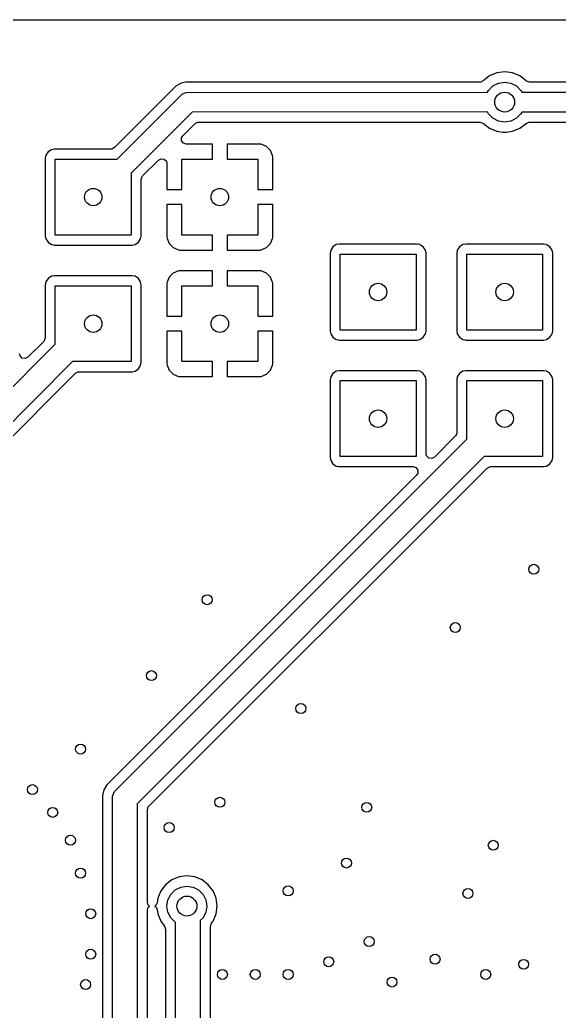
# Model space of a CAD drawing. Extents: x 5.29 to 6.87, y -4.43 to -2.85.
# Drawn here: x 5.773 to 6.199, y -3.637 to -2.854 of the extents above; entities that cross this region are included whole.
import ezdxf

# ---------------------------------------------------------------- set-up
doc = ezdxf.new("R2010")
doc.units = 0
doc.header["$MEASUREMENT"] = 0
doc.layers.add('BLACK', color=7, linetype='CONTINUOUS')

msp = doc.modelspace()

# ---------------------------------------------------------------- linework, layer by layer
at = {"layer": 'BLACK', "linetype": 'CONTINUOUS'}
for p, q in [((5.29441, -2.8535), (6.86661, -2.8535)), ((6.14934, -2.89547), (6.14359, -2.89785)), ((6.15551, -2.89466), (6.14934, -2.89547)), ((6.14934, -2.89547), (6.14934, -2.89547)), ((6.16168, -2.89547), (6.15551, -2.89466)), ((6.15551, -2.89466), (6.15551, -2.89466)), ((6.16743, -2.89785), (6.16168, -2.89547)), ((6.16168, -2.89547), (6.16168, -2.89547)), ((5.89943, -2.90381), (5.89583, -2.90589)), ((5.90098, -2.90339), (5.89943, -2.90381)), ((5.90344, -2.90274), (5.90098, -2.90339)), ((5.90759, -2.90274), (5.90344, -2.90274)), ((6.13594, -2.90274), (5.90759, -2.90274)), ((6.13655, -2.90269), (6.13594, -2.90274)), ((6.13841, -2.90174), (6.13655, -2.90269)), ((6.13845, -2.9018), (6.13841, -2.90174)), ((6.14359, -2.89785), (6.13845, -2.9018)), ((6.14359, -2.89785), (6.14359, -2.89785)), ((6.14626, -2.90576), (6.15065, -2.90353)), ((6.15065, -2.90353), (6.15551, -2.90276)), ((6.15551, -2.90276), (6.16038, -2.90353)), ((6.16038, -2.90353), (6.16477, -2.90576)), ((6.17245, -2.9017), (6.16743, -2.89785)), ((6.17279, -2.90199), (6.17245, -2.9017)), ((6.17508, -2.90274), (6.17279, -2.90199)), ((6.33594, -2.90274), (6.17508, -2.90274)), ((5.89583, -2.90589), (5.84725, -2.95447)), ((5.89994, -2.91294), (5.90114, -2.91196)), ((5.90114, -2.91196), (5.90398, -2.91078)), ((5.90398, -2.91078), (6.14206, -2.91064)), ((6.14206, -2.91064), (6.14277, -2.90925)), ((6.14277, -2.90925), (6.14626, -2.90576)), ((6.16477, -2.90576), (6.16825, -2.90925)), ((6.16825, -2.90925), (6.16903, -2.91077)), ((6.16903, -2.91077), (6.34206, -2.91064)), ((5.84952, -2.9635), (5.89994, -2.91294)), ((5.90857, -2.92638), (5.86051, -2.97457)), ((6.14199, -2.92624), (5.90857, -2.92638)), ((6.14277, -2.92776), (6.14199, -2.92624)), ((6.14626, -2.93124), (6.14277, -2.92776)), ((6.16825, -2.92776), (6.16477, -2.93124)), ((6.16896, -2.92637), (6.16825, -2.92776)), ((6.342, -2.92624), (6.16896, -2.92637)), ((5.90128, -2.94504), (5.9109, -2.93541)), ((5.9109, -2.93541), (5.91305, -2.93432)), ((5.91305, -2.93432), (5.91366, -2.93427)), ((5.91366, -2.93427), (6.13594, -2.93427)), ((6.13594, -2.93427), (6.13823, -2.93502)), ((6.13823, -2.93502), (6.13857, -2.9353)), ((6.13857, -2.9353), (6.13865, -2.93537)), ((6.13865, -2.93537), (6.13865, -2.93537)), ((6.13865, -2.93537), (6.14359, -2.93915)), ((6.15065, -2.93348), (6.14626, -2.93124)), ((6.15551, -2.93425), (6.15065, -2.93348)), ((6.16038, -2.93348), (6.15551, -2.93425)), ((6.16477, -2.93124), (6.16038, -2.93348)), ((6.16743, -2.93915), (6.17237, -2.93537)), ((6.17237, -2.93537), (6.17258, -2.93521)), ((6.17237, -2.93537), (6.17237, -2.93537)), ((6.17258, -2.93521), (6.17262, -2.93526)), ((6.17262, -2.93526), (6.17447, -2.93432)), ((6.17447, -2.93432), (6.17508, -2.93427)), ((6.17508, -2.93427), (6.33594, -2.93427)), ((6.14359, -2.93915), (6.14934, -2.94154)), ((6.14934, -2.94154), (6.15397, -2.94215)), ((6.15397, -2.94215), (6.15551, -2.94235)), ((6.15551, -2.94235), (6.15675, -2.94219)), ((6.15551, -2.94235), (6.15551, -2.94235)), ((6.15551, -2.94235), (6.15551, -2.94235)), ((6.15675, -2.94219), (6.16168, -2.94154)), ((6.16168, -2.94154), (6.16743, -2.93915)), ((5.90032, -2.94659), (5.90128, -2.94504)), ((5.90032, -2.949), (5.90032, -2.94659)), ((5.90174, -2.95095), (5.90032, -2.949)), ((5.90403, -2.95169), (5.90174, -2.95095)), ((5.92461, -2.95169), (5.90403, -2.95169)), ((5.92461, -2.9635), (5.92461, -2.95169)), ((5.92461, -2.95169), (5.92461, -2.95169)), ((5.93642, -2.95169), (5.93642, -2.9635)), ((5.96228, -2.95169), (5.93642, -2.95169)), ((5.93642, -2.95169), (5.93642, -2.95169)), ((5.96326, -2.95181), (5.96228, -2.95169)), ((5.9673, -2.95359), (5.96326, -2.95181)), ((5.79482, -2.95781), (5.79308, -2.96042)), ((5.79743, -2.95607), (5.79482, -2.95781)), ((5.79482, -2.95781), (5.79482, -2.95781)), ((5.79973, -2.95561), (5.79743, -2.95607)), ((5.79743, -2.95607), (5.79743, -2.95607)), ((5.84449, -2.95561), (5.79973, -2.95561)), ((5.79973, -2.95561), (5.79973, -2.95561)), ((5.79973, -2.95561), (5.79973, -2.95561)), ((5.8451, -2.95556), (5.84449, -2.95561)), ((5.84725, -2.95447), (5.8451, -2.95556)), ((5.97042, -2.95671), (5.9673, -2.95359)), ((5.97221, -2.96075), (5.97042, -2.95671)), ((5.79308, -2.96042), (5.79262, -2.96273)), ((5.79262, -2.96273), (5.79262, -2.96273)), ((5.79262, -2.96273), (5.79262, -3.02428)), ((5.79308, -2.96042), (5.79308, -2.96042)), ((5.80051, -3.0235), (5.80051, -2.9635)), ((5.80051, -2.9635), (5.84952, -2.9635)), ((5.86955, -2.97677), (5.88205, -2.96427)), ((5.88205, -2.96427), (5.88419, -2.96317)), ((5.88419, -2.96317), (5.88657, -2.96355)), ((5.88657, -2.96355), (5.88828, -2.96525)), ((5.88828, -2.96525), (5.8887, -2.96702)), ((5.8887, -2.96702), (5.8887, -2.9876)), ((5.90051, -2.9876), (5.90051, -2.9635)), ((5.90051, -2.9635), (5.92461, -2.9635)), ((5.93642, -2.9635), (5.96051, -2.9635)), ((5.96051, -2.9635), (5.96051, -2.9876)), ((5.97232, -2.96174), (5.97221, -2.96075)), ((5.97232, -2.9876), (5.97232, -2.96174)), ((5.97232, -2.96174), (5.97232, -2.96174)), ((5.86051, -2.97457), (5.86051, -3.0235)), ((5.86841, -2.97952), (5.86915, -2.97723)), ((5.86841, -3.02428), (5.86841, -2.97952)), ((5.86915, -2.97723), (5.86955, -2.97677)), ((5.8887, -2.9876), (5.8887, -2.9876)), ((5.8887, -2.9876), (5.90051, -2.9876)), ((5.96051, -2.9876), (5.97232, -2.9876)), ((5.97232, -2.9876), (5.97232, -2.9876)), ((5.8887, -2.99941), (5.8887, -2.99941)), ((5.8887, -2.99941), (5.8887, -3.02527)), ((5.90051, -2.99941), (5.8887, -2.99941)), ((5.90051, -3.0235), (5.90051, -2.99941)), ((5.97232, -2.99941), (5.96051, -2.99941)), ((5.96051, -2.99941), (5.96051, -3.0235)), ((5.97232, -3.02527), (5.97232, -2.99941)), ((5.97232, -2.99941), (5.97232, -2.99941)), ((5.79262, -3.02428), (5.79262, -3.02428)), ((5.79262, -3.02428), (5.79308, -3.02658)), ((5.79308, -3.02658), (5.79308, -3.02658)), ((5.79308, -3.02658), (5.79482, -3.02919)), ((5.79482, -3.02919), (5.79743, -3.03094)), ((5.86051, -3.0235), (5.80051, -3.0235)), ((5.86359, -3.03094), (5.8662, -3.02919)), ((5.8662, -3.02919), (5.86795, -3.02658)), ((5.86795, -3.02658), (5.86841, -3.02428)), ((5.8887, -3.02527), (5.88882, -3.02625)), ((5.88882, -3.02625), (5.8906, -3.03029)), ((5.92461, -3.0235), (5.90051, -3.0235)), ((5.92461, -3.03531), (5.92461, -3.0235)), ((5.96051, -3.0235), (5.93642, -3.0235)), ((5.93642, -3.0235), (5.93642, -3.03531)), ((5.97042, -3.03029), (5.97221, -3.02625)), ((5.97221, -3.02625), (5.97232, -3.02527)), ((5.97232, -3.02527), (5.97232, -3.02527)), ((5.79743, -3.03094), (5.79918, -3.03129)), ((5.79918, -3.03129), (5.79973, -3.0314)), ((5.79973, -3.0314), (5.79973, -3.0314)), ((5.79973, -3.0314), (5.79973, -3.0314)), ((5.79973, -3.0314), (5.79973, -3.0314)), ((5.79973, -3.0314), (5.86129, -3.0314)), ((5.86129, -3.0314), (5.86359, -3.03094)), ((5.86129, -3.0314), (5.86129, -3.0314)), ((5.8906, -3.03029), (5.89372, -3.03342)), ((5.89372, -3.03342), (5.89776, -3.0352)), ((5.89776, -3.0352), (5.89875, -3.03531)), ((5.89875, -3.03531), (5.92461, -3.03531)), ((5.92461, -3.03531), (5.92461, -3.03531)), ((5.93642, -3.03531), (5.93642, -3.03531)), ((5.93642, -3.03531), (5.96228, -3.03531)), ((5.96228, -3.03531), (5.96326, -3.0352)), ((5.96228, -3.03531), (5.96228, -3.03531)), ((5.96326, -3.0352), (5.9673, -3.03342)), ((5.9673, -3.03342), (5.97042, -3.03029)), ((6.01808, -3.03542), (6.01762, -3.03773)), ((6.01762, -3.03773), (6.01762, -3.03773)), ((6.01762, -3.03773), (6.01762, -3.09928)), ((6.01982, -3.03281), (6.01808, -3.03542)), ((6.01808, -3.03542), (6.01808, -3.03542)), ((6.02243, -3.03107), (6.01982, -3.03281)), ((6.01982, -3.03281), (6.01982, -3.03281)), ((6.02473, -3.03061), (6.02243, -3.03107)), ((6.02243, -3.03107), (6.02243, -3.03107)), ((6.08629, -3.03061), (6.02473, -3.03061)), ((6.02473, -3.03061), (6.02473, -3.03061)), ((6.02473, -3.03061), (6.02473, -3.03061)), ((6.08859, -3.03107), (6.08629, -3.03061)), ((6.08629, -3.03061), (6.08629, -3.03061)), ((6.08908, -3.0314), (6.08859, -3.03107)), ((6.08859, -3.03107), (6.08859, -3.03107)), ((6.08859, -3.03107), (6.08859, -3.03107)), ((6.08859, -3.03107), (6.08859, -3.03107)), ((6.0912, -3.03281), (6.08908, -3.0314)), ((6.09295, -3.03542), (6.0912, -3.03281)), ((6.09341, -3.03773), (6.09295, -3.03542)), ((6.09341, -3.09928), (6.09341, -3.03773)), ((6.09341, -3.03773), (6.09341, -3.03773)), ((6.11808, -3.03542), (6.11762, -3.03773)), ((6.11762, -3.03773), (6.11762, -3.03773)), ((6.11762, -3.03773), (6.11762, -3.09928)), ((6.11982, -3.03281), (6.11808, -3.03542)), ((6.11808, -3.03542), (6.11808, -3.03542)), ((6.12243, -3.03107), (6.11982, -3.03281)), ((6.11982, -3.03281), (6.11982, -3.03281)), ((6.12473, -3.03061), (6.12243, -3.03107)), ((6.12243, -3.03107), (6.12243, -3.03107)), ((6.18629, -3.03061), (6.12473, -3.03061)), ((6.12473, -3.03061), (6.12473, -3.03061)), ((6.12473, -3.03061), (6.12473, -3.03061)), ((6.18859, -3.03107), (6.18629, -3.03061)), ((6.18629, -3.03061), (6.18629, -3.03061)), ((6.18908, -3.0314), (6.18859, -3.03107)), ((6.18859, -3.03107), (6.18859, -3.03107)), ((6.18859, -3.03107), (6.18859, -3.03107)), ((6.18859, -3.03107), (6.18859, -3.03107)), ((6.1912, -3.03281), (6.18908, -3.0314)), ((6.19295, -3.03542), (6.1912, -3.03281)), ((6.19341, -3.03773), (6.19295, -3.03542)), ((6.19341, -3.09928), (6.19341, -3.03773)), ((6.19341, -3.03773), (6.19341, -3.03773)), ((6.02551, -3.0985), (6.02551, -3.0385)), ((6.02551, -3.0385), (6.08551, -3.0385)), ((6.08551, -3.0385), (6.08551, -3.0985)), ((6.12551, -3.0985), (6.12551, -3.0385)), ((6.12551, -3.0385), (6.18551, -3.0385)), ((6.18551, -3.0385), (6.18551, -3.0985)), ((5.89372, -3.05359), (5.8906, -3.05671)), ((5.89776, -3.05181), (5.89372, -3.05359)), ((5.89875, -3.05169), (5.89776, -3.05181)), ((5.92461, -3.05169), (5.89875, -3.05169)), ((5.89875, -3.05169), (5.89875, -3.05169)), ((5.92461, -3.0635), (5.92461, -3.05169)), ((5.92461, -3.05169), (5.92461, -3.05169)), ((5.93642, -3.05169), (5.93642, -3.0635)), ((5.96228, -3.05169), (5.93642, -3.05169)), ((5.93642, -3.05169), (5.93642, -3.05169)), ((5.96326, -3.05181), (5.96228, -3.05169)), ((5.9673, -3.05359), (5.96326, -3.05181)), ((5.97042, -3.05671), (5.9673, -3.05359)), ((5.79308, -3.06042), (5.79262, -3.06273)), ((5.79482, -3.05781), (5.79308, -3.06042)), ((5.79308, -3.06042), (5.79308, -3.06042)), ((5.79743, -3.05607), (5.79482, -3.05781)), ((5.79482, -3.05781), (5.79482, -3.05781)), ((5.79973, -3.05561), (5.79743, -3.05607)), ((5.79743, -3.05607), (5.79743, -3.05607)), ((5.86129, -3.05561), (5.79973, -3.05561)), ((5.79973, -3.05561), (5.79973, -3.05561)), ((5.79973, -3.05561), (5.79973, -3.05561)), ((5.86359, -3.05607), (5.86129, -3.05561)), ((5.86129, -3.05561), (5.86129, -3.05561)), ((5.8662, -3.05781), (5.86359, -3.05607)), ((5.86359, -3.05607), (5.86359, -3.05607)), ((5.86359, -3.05607), (5.86359, -3.05607)), ((5.86359, -3.05607), (5.86359, -3.05607)), ((5.86795, -3.06042), (5.8662, -3.05781)), ((5.8662, -3.05781), (5.8662, -3.05781)), ((5.86821, -3.06174), (5.86795, -3.06042)), ((5.88882, -3.06075), (5.8887, -3.06174)), ((5.8906, -3.05671), (5.88882, -3.06075)), ((5.97221, -3.06075), (5.97042, -3.05671)), ((5.97232, -3.06174), (5.97221, -3.06075)), ((5.79262, -3.06273), (5.79262, -3.06273)), ((5.79262, -3.06273), (5.79262, -3.1047)), ((5.80051, -3.10963), (5.80051, -3.0635)), ((5.80051, -3.0635), (5.86051, -3.0635)), ((5.86051, -3.0635), (5.86051, -3.1235)), ((5.86841, -3.06273), (5.86821, -3.06174)), ((5.86841, -3.12428), (5.86841, -3.06273)), ((5.8887, -3.06174), (5.8887, -3.0876)), ((5.90051, -3.0876), (5.90051, -3.0635)), ((5.90051, -3.0635), (5.92461, -3.0635)), ((5.93642, -3.0635), (5.96051, -3.0635)), ((5.96051, -3.0635), (5.96051, -3.0876)), ((5.97232, -3.0876), (5.97232, -3.06174)), ((5.97232, -3.06174), (5.97232, -3.06174)), ((5.8887, -3.0876), (5.8887, -3.0876)), ((5.8887, -3.0876), (5.90051, -3.0876)), ((5.96051, -3.0876), (5.97232, -3.0876)), ((5.97232, -3.0876), (5.97232, -3.0876)), ((5.8887, -3.09941), (5.8887, -3.09941)), ((5.8887, -3.09941), (5.8887, -3.12527)), ((5.90051, -3.09941), (5.8887, -3.09941)), ((5.90051, -3.1235), (5.90051, -3.09941)), ((5.97232, -3.09941), (5.96051, -3.09941)), ((5.96051, -3.09941), (5.96051, -3.1235)), ((5.97232, -3.12527), (5.97232, -3.09941)), ((5.97232, -3.09941), (5.97232, -3.09941)), ((6.01762, -3.09928), (6.01762, -3.09928)), ((6.01762, -3.09928), (6.01808, -3.10158)), ((6.08551, -3.0985), (6.02551, -3.0985)), ((6.09295, -3.10158), (6.09341, -3.09928)), ((6.11762, -3.09928), (6.11762, -3.09928)), ((6.11762, -3.09928), (6.11808, -3.10158)), ((6.18551, -3.0985), (6.12551, -3.0985)), ((6.19295, -3.10158), (6.19341, -3.09928)), ((5.79148, -3.10746), (5.77898, -3.11996)), ((5.79187, -3.10699), (5.79148, -3.10746)), ((5.79262, -3.1047), (5.79187, -3.10699)), ((6.01808, -3.10158), (6.01808, -3.10158)), ((6.01808, -3.10158), (6.01982, -3.10419)), ((6.01982, -3.10419), (6.02243, -3.10594)), ((6.02243, -3.10594), (6.02418, -3.10629)), ((6.02418, -3.10629), (6.02473, -3.1064)), ((6.02473, -3.1064), (6.02473, -3.1064)), ((6.02473, -3.1064), (6.02473, -3.1064)), ((6.02473, -3.1064), (6.02473, -3.1064)), ((6.02473, -3.1064), (6.08629, -3.1064)), ((6.08629, -3.1064), (6.08859, -3.10594)), ((6.08629, -3.1064), (6.08629, -3.1064)), ((6.08859, -3.10594), (6.0912, -3.10419)), ((6.0912, -3.10419), (6.09295, -3.10158)), ((6.11808, -3.10158), (6.11808, -3.10158)), ((6.11808, -3.10158), (6.11982, -3.10419)), ((6.11982, -3.10419), (6.12243, -3.10594)), ((6.12243, -3.10594), (6.12418, -3.10629)), ((6.12418, -3.10629), (6.12473, -3.1064)), ((6.12473, -3.1064), (6.12473, -3.1064)), ((6.12473, -3.1064), (6.12473, -3.1064)), ((6.12473, -3.1064), (6.12473, -3.1064)), ((6.12473, -3.1064), (6.18629, -3.1064)), ((6.18629, -3.1064), (6.18859, -3.10594)), ((6.18629, -3.1064), (6.18629, -3.1064)), ((6.18859, -3.10594), (6.1912, -3.10419)), ((6.1912, -3.10419), (6.19295, -3.10158)), ((5.70169, -3.20866), (5.80051, -3.10963)), ((5.81422, -3.1235), (5.71247, -3.22546)), ((5.77275, -3.11897), (5.77232, -3.1172)), ((5.77445, -3.12067), (5.77275, -3.11897)), ((5.77683, -3.12105), (5.77445, -3.12067)), ((5.77898, -3.11996), (5.77683, -3.12105)), ((5.86051, -3.1235), (5.81422, -3.1235)), ((5.92461, -3.1235), (5.90051, -3.1235)), ((5.92461, -3.13531), (5.92461, -3.1235)), ((5.96051, -3.1235), (5.93642, -3.1235)), ((5.93642, -3.1235), (5.93642, -3.13531)), ((5.81656, -3.13254), (5.81871, -3.13145)), ((5.81871, -3.13145), (5.81932, -3.1314)), ((5.81932, -3.1314), (5.86129, -3.1314)), ((5.86129, -3.1314), (5.86359, -3.13094)), ((5.86129, -3.1314), (5.86129, -3.1314)), ((5.86359, -3.13094), (5.8662, -3.12919)), ((5.8662, -3.12919), (5.86795, -3.12658)), ((5.86795, -3.12658), (5.86841, -3.12428)), ((5.8887, -3.12527), (5.88882, -3.12625)), ((5.88882, -3.12625), (5.8906, -3.13029)), ((5.8906, -3.13029), (5.89372, -3.13342)), ((5.9673, -3.13342), (5.97042, -3.13029)), ((5.97042, -3.13029), (5.97221, -3.12625)), ((5.97221, -3.12625), (5.97232, -3.12527)), ((5.97232, -3.12527), (5.97232, -3.12527)), ((6.02243, -3.13107), (6.01982, -3.13281)), ((6.02473, -3.13061), (6.02243, -3.13107)), ((6.02243, -3.13107), (6.02243, -3.13107)), ((6.08629, -3.13061), (6.02473, -3.13061)), ((6.02473, -3.13061), (6.02473, -3.13061)), ((6.02473, -3.13061), (6.02473, -3.13061)), ((6.08859, -3.13107), (6.08629, -3.13061)), ((6.08629, -3.13061), (6.08629, -3.13061)), ((6.09079, -3.13254), (6.08859, -3.13107)), ((6.08859, -3.13107), (6.08859, -3.13107)), ((6.08859, -3.13107), (6.08859, -3.13107)), ((6.08859, -3.13107), (6.08859, -3.13107)), ((6.12243, -3.13107), (6.11982, -3.13281)), ((6.12473, -3.13061), (6.12243, -3.13107)), ((6.12243, -3.13107), (6.12243, -3.13107)), ((6.18629, -3.13061), (6.12473, -3.13061)), ((6.12473, -3.13061), (6.12473, -3.13061)), ((6.12473, -3.13061), (6.12473, -3.13061)), ((6.18859, -3.13107), (6.18629, -3.13061)), ((6.18629, -3.13061), (6.18629, -3.13061)), ((6.19079, -3.13254), (6.18859, -3.13107)), ((6.18859, -3.13107), (6.18859, -3.13107)), ((6.18859, -3.13107), (6.18859, -3.13107)), ((6.18859, -3.13107), (6.18859, -3.13107)), ((5.7164, -3.2327), (5.81656, -3.13254)), ((5.89372, -3.13342), (5.89776, -3.1352)), ((5.89776, -3.1352), (5.89875, -3.13531)), ((5.89875, -3.13531), (5.92461, -3.13531)), ((5.92461, -3.13531), (5.92461, -3.13531)), ((5.93642, -3.13531), (5.93642, -3.13531)), ((5.93642, -3.13531), (5.96228, -3.13531)), ((5.96228, -3.13531), (5.96326, -3.1352)), ((5.96228, -3.13531), (5.96228, -3.13531)), ((5.96326, -3.1352), (5.9673, -3.13342)), ((6.01808, -3.13542), (6.01762, -3.13773)), ((6.01762, -3.13773), (6.01762, -3.13773)), ((6.01762, -3.13773), (6.01762, -3.19928)), ((6.01982, -3.13281), (6.01808, -3.13542)), ((6.01808, -3.13542), (6.01808, -3.13542)), ((6.01982, -3.13281), (6.01982, -3.13281)), ((6.02551, -3.1985), (6.02551, -3.1385)), ((6.02551, -3.1385), (6.08551, -3.1385)), ((6.08551, -3.1385), (6.08551, -3.1985)), ((6.0912, -3.13281), (6.09079, -3.13254)), ((6.09295, -3.13542), (6.0912, -3.13281)), ((6.0933, -3.13717), (6.09295, -3.13542)), ((6.09341, -3.13773), (6.0933, -3.13717)), ((6.09341, -3.19612), (6.09341, -3.13773)), ((6.09341, -3.13773), (6.09341, -3.13773)), ((6.11808, -3.13542), (6.11762, -3.13773)), ((6.11762, -3.13773), (6.11762, -3.13773)), ((6.11762, -3.13773), (6.11762, -3.1797)), ((6.11982, -3.13281), (6.11808, -3.13542)), ((6.11808, -3.13542), (6.11808, -3.13542)), ((6.11982, -3.13281), (6.11982, -3.13281)), ((6.12551, -3.1846), (6.12551, -3.1385)), ((6.12551, -3.1385), (6.18551, -3.1385)), ((6.18551, -3.1385), (6.18551, -3.1985)), ((6.1912, -3.13281), (6.19079, -3.13254)), ((6.19295, -3.13542), (6.1912, -3.13281)), ((6.19341, -3.13773), (6.19295, -3.13542)), ((6.19341, -3.19928), (6.19341, -3.13773)), ((6.19341, -3.13773), (6.19341, -3.13773)), ((5.84737, -3.46299), (6.12551, -3.1846)), ((6.11648, -3.18246), (6.10006, -3.19887)), ((6.11687, -3.18199), (6.11648, -3.18246)), ((6.11762, -3.1797), (6.11687, -3.18199)), ((6.13919, -3.1985), (5.86517, -3.47276)), ((6.01762, -3.19928), (6.01762, -3.19928)), ((6.01762, -3.19928), (6.01808, -3.20158)), ((6.01808, -3.20158), (6.01808, -3.20158)), ((6.01808, -3.20158), (6.01982, -3.20419)), ((6.08551, -3.1985), (6.02551, -3.1985)), ((6.09383, -3.19789), (6.09341, -3.19612)), ((6.09553, -3.19959), (6.09383, -3.19789)), ((6.09791, -3.19997), (6.09553, -3.19959)), ((6.10006, -3.19887), (6.09791, -3.19997)), ((6.18551, -3.1985), (6.13919, -3.1985)), ((6.1912, -3.20419), (6.19295, -3.20158)), ((6.19295, -3.20158), (6.19341, -3.19928)), ((5.87439, -3.47471), (6.14156, -3.20754)), ((6.01982, -3.20419), (6.01982, -3.20419)), ((6.01982, -3.20419), (6.02243, -3.20594)), ((6.02243, -3.20594), (6.02418, -3.20629)), ((6.02418, -3.20629), (6.02473, -3.2064)), ((6.02473, -3.2064), (6.02473, -3.2064)), ((6.02473, -3.2064), (6.02473, -3.2064)), ((6.02473, -3.2064), (6.02473, -3.2064)), ((6.02473, -3.2064), (6.08313, -3.2064)), ((6.08313, -3.2064), (6.08542, -3.20714)), ((6.08542, -3.20714), (6.08683, -3.20909)), ((6.08683, -3.20909), (6.08683, -3.2115)), ((6.14156, -3.20754), (6.14371, -3.20645)), ((6.14371, -3.20645), (6.14432, -3.2064)), ((6.14432, -3.2064), (6.18629, -3.2064)), ((6.18629, -3.2064), (6.18859, -3.20594)), ((6.18629, -3.2064), (6.18629, -3.2064)), ((6.18859, -3.20594), (6.1912, -3.20419)), ((6.08588, -3.21305), (5.84132, -3.45761)), ((6.08683, -3.2115), (6.08588, -3.21305)), ((5.84132, -3.45761), (5.83898, -3.46166)), ((5.83898, -3.46166), (5.83778, -3.46617)), ((5.83778, -3.46617), (5.83778, -3.70146)), ((5.83898, -3.46166), (5.83898, -3.46166)), ((5.83898, -3.46166), (5.83898, -3.46166)), ((5.84567, -3.4685), (5.84586, -3.46658)), ((5.84585, -3.61663), (5.84567, -3.4685)), ((5.84586, -3.46658), (5.84733, -3.46304)), ((5.84733, -3.46304), (5.84737, -3.46299)), ((5.86517, -3.47276), (5.86535, -3.6185)), ((5.87325, -3.47747), (5.87399, -3.47517)), ((5.87399, -3.47517), (5.87439, -3.47471)), ((5.87325, -3.55038), (5.87325, -3.47747)), ((5.89834, -3.53047), (5.89259, -3.53285)), ((5.90451, -3.52966), (5.89834, -3.53047)), ((5.89834, -3.53047), (5.89834, -3.53047)), ((5.91068, -3.53047), (5.90451, -3.52966)), ((5.90451, -3.52966), (5.90451, -3.52966)), ((5.91643, -3.53285), (5.91068, -3.53047)), ((5.91068, -3.53047), (5.91068, -3.53047)), ((5.88765, -3.53664), (5.88386, -3.54158)), ((5.89259, -3.53285), (5.88765, -3.53664)), ((5.88765, -3.53664), (5.88765, -3.53664)), ((5.89259, -3.53285), (5.89259, -3.53285)), ((5.89526, -3.54076), (5.89965, -3.53853)), ((5.89965, -3.53853), (5.90451, -3.53776)), ((5.90451, -3.53776), (5.90938, -3.53853)), ((5.90938, -3.53853), (5.91377, -3.54076)), ((5.92137, -3.53664), (5.91643, -3.53285)), ((5.92516, -3.54158), (5.92137, -3.53664)), ((5.92137, -3.53664), (5.92137, -3.53664)), ((5.92137, -3.53664), (5.92137, -3.53664)), ((5.92137, -3.53664), (5.92137, -3.53664)), ((5.92137, -3.53664), (5.92137, -3.53664)), ((5.88386, -3.54158), (5.88148, -3.54733)), ((5.88386, -3.54158), (5.88386, -3.54158)), ((5.88953, -3.54864), (5.89177, -3.54425)), ((5.89177, -3.54425), (5.89526, -3.54076)), ((5.91377, -3.54076), (5.91725, -3.54425)), ((5.91725, -3.54425), (5.91949, -3.54864)), ((5.92755, -3.54733), (5.92516, -3.54158)), ((5.92516, -3.54158), (5.92516, -3.54158)), ((5.87372, -3.55224), (5.87325, -3.55038)), ((5.87325, -3.55662), (5.87399, -3.55433)), ((5.87509, -3.55354), (5.87372, -3.55224)), ((5.87399, -3.55433), (5.87509, -3.55354)), ((5.87997, -3.55307), (5.87916, -3.55351)), ((5.87916, -3.55351), (5.8803, -3.55433)), ((5.88101, -3.55089), (5.87997, -3.55307)), ((5.8803, -3.55433), (5.88101, -3.55612)), ((5.88148, -3.54733), (5.88101, -3.55089)), ((5.88148, -3.54733), (5.88148, -3.54733)), ((5.88876, -3.5535), (5.88953, -3.54864)), ((5.88953, -3.55837), (5.88876, -3.5535)), ((5.91949, -3.54864), (5.92026, -3.5535)), ((5.92026, -3.5535), (5.91949, -3.55837)), ((5.92836, -3.5535), (5.92755, -3.54733)), ((5.92755, -3.55968), (5.92836, -3.5535)), ((5.87325, -3.70146), (5.87325, -3.55662)), ((5.88101, -3.55612), (5.88148, -3.55968)), ((5.88148, -3.55968), (5.88148, -3.55968)), ((5.88148, -3.55968), (5.88386, -3.56543)), ((5.89177, -3.56276), (5.88953, -3.55837)), ((5.91949, -3.55837), (5.91725, -3.56276)), ((5.92516, -3.56543), (5.92755, -3.55968)), ((5.88386, -3.56543), (5.88386, -3.56543)), ((5.88386, -3.56543), (5.88686, -3.56934)), ((5.88686, -3.56934), (5.88767, -3.57161)), ((5.89526, -3.56624), (5.89177, -3.56276)), ((5.89557, -3.5664), (5.89526, -3.56624)), ((5.89575, -4.08835), (5.89557, -3.5664)), ((5.91725, -3.56276), (5.91506, -3.56495)), ((5.91506, -3.56495), (5.91525, -4.09261)), ((5.92314, -3.56938), (5.92389, -3.56709)), ((5.92314, -3.7685), (5.92314, -3.56938)), ((5.92389, -3.56709), (5.92395, -3.56701)), ((5.92395, -3.56701), (5.92516, -3.56543)), ((5.88767, -3.57161), (5.88767, -3.57171)), ((5.88767, -3.57171), (5.88767, -4.08365)), ((5.84567, -3.6185), (5.84585, -3.61663)), ((5.84583, -3.70619), (5.84567, -3.6185)), ((5.86535, -3.6185), (5.86517, -3.62035)), ((5.86517, -3.62035), (5.86533, -3.70633))]:
    msp.add_line(p, q, dxfattribs=at)
at = {"layer": 'BLACK'}
for centre, radius in [((6.15551, -2.9185), 0.00787), ((5.83051, -2.9935), 0.00689), ((5.93051, -2.9935), 0.00689), ((6.05551, -3.0685), 0.00689), ((6.15551, -3.0685), 0.00689), ((5.83051, -3.0935), 0.00689), ((5.93051, -3.0935), 0.00689), ((6.05551, -3.1685), 0.00689), ((6.15551, -3.1685), 0.00689), ((6.17851, -3.2875), 0.00394), ((5.92051, -3.3115), 0.00394), ((6.11651, -3.3335), 0.00394), ((5.87651, -3.3715), 0.00394), ((5.99451, -3.3975), 0.00394), ((5.82051, -3.4295), 0.00394), ((5.78251, -3.4615), 0.00394), ((5.93051, -3.4715), 0.00394), ((5.79851, -3.4795), 0.00394), ((6.04651, -3.4755), 0.00394), ((5.89051, -3.4915), 0.00394), ((5.81251, -3.5015), 0.00394), ((6.14651, -3.5055), 0.00394), ((6.03051, -3.5195), 0.00394), ((5.82051, -3.5275), 0.00394), ((5.98451, -3.5415), 0.00394), ((5.90451, -3.5535), 0.00787), ((6.12651, -3.5435), 0.00394), ((5.82851, -3.5595), 0.00394), ((6.04851, -3.5815), 0.00394), ((5.82851, -3.5915), 0.00394), ((6.01651, -3.5975), 0.00394), ((6.10051, -3.5955), 0.00394), ((6.17051, -3.5995), 0.00394), ((5.93251, -3.6075), 0.00394), ((5.95851, -3.6075), 0.00394), ((5.98451, -3.6075), 0.00394), ((6.06651, -3.6135), 0.00394), ((6.14051, -3.6075), 0.00394), ((5.82451, -3.6155), 0.00394)]:
    msp.add_circle(centre, radius, dxfattribs=at)

doc.saveas('drawing.dxf')
